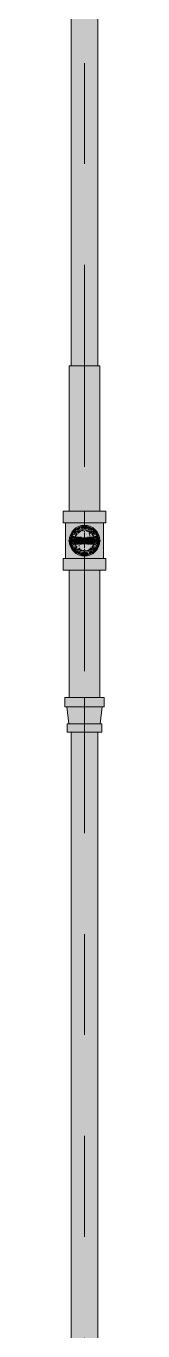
# Model space of a CAD drawing. Header units: millimetres. Extents: x -4000 to 187956, y -58990 to 162485.
# Drawn here: x 26716 to 26784, y 133207 to 135259 of the extents above; entities that cross this region are included whole.
import ezdxf

# ---------------------------------------------------------------- set-up
doc = ezdxf.new("R2010")
doc.units = ezdxf.units.MM
doc.linetypes.add('Dash 1_16_', pattern=[317.5, 158.75, -158.75])
for name, color, linetype, lineweight in [('F-SPRN', 3, 'Continuous', 9), ('P-PIPE', 3, 'Continuous', 9), ('P-PIPE-CNTR', 3, 'Continuous', 9)]:
    doc.layers.add(name, color=color, linetype=linetype, lineweight=lineweight)

# ---------------------------------------------------------------- blocks, each defined once
blk = doc.blocks.new('Sprinkler_Up - DN20-V1098-FFS - TANG 1')
at = {"layer": 'F-SPRN', "transparency": 33554534}
for points in [[(-22.2, 0), (-3.9, 0.7), (-1.7, 2.9), (-1.2, 3.5), (-0.4, 5.6), (0.6, 4), (1.2, 3.5), (1.7, 2.9), (4.6, 0), (22.2, 0), (18, 13.1), (6.9, 21.2), (-6.9, 21.2), (-18, 13.1), (-20.5, 5.2)], [(0, -21.2), (6.9, -21.2), (18, -13.1), (22.2, 0), (3.9, -0.7), (1.7, -2.9), (1.2, -3.5), (0.6, -4), (-0.6, -4), (-1.2, -3.5), (-1.7, -2.9), (-4.6, 0), (-22.2, 0), (-18, -13.1), (-6.9, -21.2)], [(0, -16.7), (4.3, -16.1), (11.8, -11.8), (16.1, -4.3), (15.3, 5.6), (11.8, 11.8), (8.3, 14.4), (0, 16.7), (-4.3, 16.1), (-11.8, 11.8), (-16.1, 4.3), (-16.1, -4.3), (-11.8, -11.8), (-8.3, -14.4)], [(0, -15.6), (7.8, -13.5), (13.5, -7.8), (15.1, -4), (14.4, 5.6), (13.5, 7.8), (7.8, 13.5), (0, 15.6), (-7.8, 13.5), (-11, 11), (-15.1, 4), (-15.1, -4), (-11, -11), (-7.8, -13.5)], [(-10.9, -5.5), (-10.9, 5.4), (-14.5, 5.4), (-14.5, -5.5)], [(-7.7, -5.5), (-7.7, 5.4), (-10.9, 5.4), (-10.9, -5.5)], [(0, -5.5), (0, 5.4), (-7.7, 5.4), (-7.7, -5.5)], [(0, 0), (5.7, 0), (2.9, 4.9), (-2.9, 4.9), (-5.7, 0)], [(2.9, -4.9), (5.7, 0), (-5.7, 0), (-2.9, -4.9)], [(0, 0), (4.6, 0), (0, 4.6), (-4.6, 0)], [(0, -4.6), (4.6, 0), (-4.6, 0)], [(0, -2.6), (1.3, 0), (-1.8, 0)], [(-1.3, 0), (1.8, 0), (0, 2.6)], [(7.7, -5.5), (7.7, 5.4), (0, 5.4), (0, -5.5)], [(10.9, -5.5), (10.9, 5.4), (7.7, 5.4), (7.7, -5.5)], [(14.5, -5.5), (14.5, 5.4), (10.9, 5.4), (10.9, -5.5)]]:
    blk.add_hatch(color=1, dxfattribs=at).paths.add_polyline_path(points)
at = {"layer": 'F-SPRN', "color": 1}
for p, q in [((-11.5, 5.4), (-14.5, 5.4)), ((-14.5, 5.4), (-11.3, 5.4)), ((-14.5, 5.4), (-14.5, 3.7)), ((-14.5, 3.3), (-14.5, 0)), ((-11.5, 5.4), (-11.5, 4)), ((-10.9, 1.9), (-10.9, 3.6)), ((-10.8, 5.4), (-8, 5.4)), ((-8.1, 5.4), (-10.8, 5.4)), ((-8.1, 5.4), (-8.1, 2.8)), ((-8.1, 2.5), (-8.1, 0.7)), ((-7.7, 4.8), (-7.7, 2.7)), ((-7.7, 4.8), (-7.7, 2.7)), ((-7.7, 2.1), (-7.7, 0.5)), ((-7.7, 2.1), (-7.7, 0.5)), ((-6.7, 5.4), (-4.7, 5.4)), ((-5.8, 3.8), (-5.8, 2.2)), ((-2.1, 0), (-2.1, 0)), ((-2.1, 0), (-2.1, -0.1)), ((-1.9, 0.9), (-1.9, 0.8)), ((-0.6, 2), (-0.6, 2)), ((-0.5, 2), (-0.6, 2)), ((0, 2.1), (-0.1, 2.1)), ((0.1, 2.1), (0, 2.1)), ((0.9, 1.9), (0.8, 1.9)), ((1, 1.8), (0.9, 1.9)), ((1.5, 1.4), (1.4, 1.5)), ((1.6, 1.4), (1.5, 1.4)), ((1.6, 1.3), (1.6, 1.4)), ((1.8, 1), (1.8, 1)), ((2.1, 0.1), (2.1, 0.2)), ((2.1, 0), (2.1, 0.1)), ((2.1, 0), (2.1, 0)), ((4.7, 5.4), (6.5, 5.4)), ((7.7, 5.4), (10.8, 5.4)), ((7.7, 5.2), (7.7, 2.7)), ((7.7, 5.2), (7.7, 2.7)), ((7.7, 2.3), (7.7, 0.5)), ((7.7, 2.3), (7.7, 0.5)), ((10.8, 5.4), (8.1, 5.4)), ((8.1, 5.4), (8.1, 2.8)), ((8.1, 2.5), (8.1, 0.4)), ((10.9, 5.4), (14.5, 5.4)), ((10.9, 3.6), (10.9, 0.2)), ((14.5, 5.4), (11.5, 5.4)), ((11.5, 5.4), (11.5, 4)), ((11.5, 3), (11.5, 0.2)), ((14.5, 5.4), (14.5, -5.5)), ((-14.5, -1.3), (-14.5, -3.7)), ((-11.1, -5.5), (-14.5, -5.5)), ((-14.5, -5.5), (-11.5, -5.5)), ((-10.9, -2.6), (-10.9, -1.3)), ((-10.8, -5.5), (-8.1, -5.5)), ((-7.8, -5.5), (-10.8, -5.5)), ((-8.1, -4.2), (-8.1, -5.5)), ((-7.7, -2.7), (-7.7, -4)), ((-7.7, -2.7), (-7.7, -4)), ((-7, -5.5), (-5.8, -5.5)), ((-4.8, -5.5), (-7, -5.5)), ((-5.8, -2.3), (-5.8, -3.8)), ((0, -2.1), (0.1, -2.1)), ((7, -5.5), (4.8, -5.5)), ((5.8, -2.2), (5.8, -3.8)), ((5.8, -5.5), (7, -5.5)), ((7.7, -0.5), (7.7, -2.3)), ((7.7, -0.5), (7.7, -2.3)), ((7.7, -2.7), (7.7, -5.4)), ((7.7, -2.7), (7.7, -5.4)), ((10.8, -5.5), (7.7, -5.5)), ((8.1, -0.4), (8.1, -2.5)), ((8.1, -2.8), (8.1, -5.5)), ((8.1, -5.5), (10.8, -5.5)), ((10.9, -0.2), (10.9, -3.6)), ((14.5, -5.5), (10.9, -5.5)), ((11.5, -0.2), (11.5, -3)), ((11.5, -4), (11.5, -5.5)), ((11.5, -5.5), (14.5, -5.5))]:
    blk.add_line(p, q, dxfattribs=at)
at = {"layer": 'F-SPRN', "color": 1, "flags": 128}
for points in [[(-2, 0.5), (-2, 0.5), (-2, 0.4), (-2.1, 0.3), (-2.1, 0.2), (-2.1, 0.1), (-2.1, 0)], [(-1.9, 0.8), (-1.9, 0.8), (-2, 0.7)], [(-2, 0.7), (-2, 0.6), (-2, 0.5)], [(-1.8, 1.1), (-1.8, 1), (-1.9, 0.9)], [(-1.7, 1.2), (-1.7, 1.1), (-1.8, 1.1)], [(-1.6, 1.3), (-1.6, 1.3), (-1.7, 1.2)], [(-1.4, 1.6), (-1.4, 1.5), (-1.5, 1.5), (-1.5, 1.4), (-1.6, 1.3)], [(-0.9, 1.9), (-0.9, 1.9), (-1, 1.8), (-1.1, 1.8), (-1.2, 1.7), (-1.2, 1.7), (-1.3, 1.6), (-1.4, 1.6)], [(-0.6, 2), (-0.7, 2), (-0.8, 1.9), (-0.9, 1.9)], [(-0.2, 2.1), (-0.3, 2.1), (-0.4, 2), (-0.5, 2)], [(-0.1, 2.1), (-0.1, 2.1), (-0.2, 2.1)], [(0.8, 1.9), (0.8, 1.9), (0.7, 2), (0.6, 2), (0.5, 2), (0.4, 2), (0.4, 2), (0.3, 2.1), (0.2, 2.1), (0.1, 2.1)], [(1.1, 1.7), (1.1, 1.8), (1, 1.8)], [(1.3, 1.7), (1.2, 1.7), (1.1, 1.7)], [(1.4, 1.5), (1.4, 1.5), (1.3, 1.6), (1.3, 1.7)], [(1.7, 1.2), (1.7, 1.2), (1.6, 1.3)], [(1.8, 1), (1.8, 1.1), (1.7, 1.2)], [(2, 0.7), (1.9, 0.7), (1.9, 0.8), (1.9, 0.9), (1.8, 1)], [(2, 0.5), (2, 0.6), (2, 0.7)], [(2.1, 0.2), (2.1, 0.2), (2.1, 0.3), (2, 0.4), (2, 0.5)], [(-2.1, -0.1), (-2.1, -0.2), (-2.1, -0.2), (-2.1, -0.3)], [(-2.1, -0.3), (-2, -0.4), (-2, -0.5), (-2, -0.6), (-2, -0.7), (-1.9, -0.7), (-1.9, -0.8), (-1.9, -0.9), (-1.8, -1), (-1.8, -1), (-1.8, -1.1), (-1.7, -1.2), (-1.7, -1.2), (-1.6, -1.3), (-1.6, -1.4), (-1.5, -1.4), (-1.4, -1.5), (-1.4, -1.5), (-1.3, -1.6), (-1.3, -1.7), (-1.2, -1.7), (-1.1, -1.7), (-1.1, -1.8), (-1, -1.8), (-0.9, -1.9), (-0.8, -1.9), (-0.8, -1.9), (-0.7, -2), (-0.6, -2), (-0.5, -2), (-0.4, -2), (-0.4, -2), (-0.3, -2.1), (-0.2, -2.1), (-0.1, -2.1), (0, -2.1)], [(0.1, -2.1), (0.1, -2.1), (0.2, -2.1), (0.3, -2.1), (0.4, -2), (0.5, -2), (0.6, -2), (0.6, -2), (0.7, -2), (0.8, -1.9), (0.9, -1.9), (0.9, -1.9), (1, -1.8), (1.1, -1.8), (1.2, -1.7), (1.2, -1.7), (1.3, -1.6), (1.4, -1.6), (1.4, -1.5), (1.5, -1.5), (1.5, -1.4), (1.6, -1.3), (1.6, -1.3), (1.7, -1.2), (1.7, -1.1), (1.8, -1.1), (1.8, -1), (1.9, -0.9), (1.9, -0.8), (1.9, -0.8), (2, -0.7), (2, -0.6), (2, -0.5), (2, -0.5), (2, -0.4), (2.1, -0.3), (2.1, -0.2), (2.1, -0.1), (2.1, 0)]]:
    blk.add_lwpolyline(points, dxfattribs=at)
at = {"layer": 'F-SPRN', "color": 1}
for radius, start, end in [(22.2, 360, 180), (21.9, 108.2621, 125.7507), (21.9, 99.348, 107.901), (21.9, 90.145, 98.8503), (21.9, 72.5583, 89.4624), (21.9, 54.2493, 71.7379), (21.9, 165.6773, 179.2615), (21.9, 144.7698, 164.2226), (21.9, 126.6942, 143.2701), (16.7, 167.6802, 180), (16.7, 167.6802, 180), (16.7, 155.3879, 164.9693), (16.7, 155.3879, 164.9693), (15.6, 166.4265, 180), (15.6, 166.4265, 180), (15.6, 158.6068, 165), (15.6, 158.6068, 165), (16.7, 136.7213, 149.931), (16.7, 136.7213, 149.931), (15.6, 150.9409, 156.3845), (15.6, 150.9409, 156.3845), (15.6, 138.4214, 150), (15.6, 138.4214, 150), (16.7, 121.4181, 130.5751), (16.7, 121.4181, 130.5751), (15.6, 120.5262, 133.2078), (15.6, 120.5262, 133.2078), (16.7, 106.5995, 120), (16.7, 106.5995, 120), (15.6, 114.4363, 119.9813), (15.6, 114.4363, 119.9813), (4.63, 155.7832, 180), (4.63, 155.7832, 180), (16.7, 96.4143, 105), (16.7, 96.4143, 105), (4.63, 109.0192, 138.2703), (4.63, 109.0192, 138.2703), (15.6, 95.5762, 100.6843), (15.6, 95.5762, 100.6843), (2.56, 109.0192, 168.8278), (2.56, 109.0192, 168.8278), (2.04, 109.0192, 180), (16.7, 83.0684, 90), (16.7, 83.0684, 90), (4.63, 17.9592, 90), (4.63, 17.9592, 90), (3.81, 57.0577, 90), (2.56, 14.5599, 90), (2.56, 14.5599, 90), (2.04, 10.4703, 90), (15.6, 75.573, 80.5892), (15.6, 75.573, 80.5892), (3.81, 16.1605, 43.8358), (15.6, 67.5614, 74.5481), (15.6, 67.5614, 74.5481), (16.7, 60, 75), (16.7, 60, 75), (15.6, 60.0187, 65.5637), (15.6, 60.0187, 65.5637), (15.6, 46.7922, 60), (15.6, 46.7922, 60), (16.7, 49.4249, 58.5819), (16.7, 49.4249, 58.5819), (15.6, 30, 41.5786), (15.6, 30, 41.5786), (16.7, 30, 43.2787), (16.7, 30, 43.2787), (21.9, 36.7299, 53.3058), (15.6, 23.6155, 29.5646), (15.6, 23.6155, 29.5646), (15.6, 15, 21.3932), (15.6, 15, 21.3932), (16.7, 15, 24.6121), (16.7, 15, 24.6121), (15.6, 360, 13.6618), (15.6, 0, 13.6618), (16.7, 360, 12.3198), (16.7, 0, 12.3198), (21.9, 15.7774, 35.2302), (21.9, 0.7385, 14.3227), (22.2, 180, 360), (21.9, 180.7385, 194.3227), (21.9, 195.1849, 215.2302), (21.9, 216.7299, 233.3058), (16.7, 180, 192.3198), (16.7, 180, 192.3198), (16.7, 195.0307, 204.6121), (16.7, 195.0307, 204.6121), (15.6, 181.9082, 193.6618), (15.6, 181.9082, 193.6618), (15.6, 197.3339, 209.5646), (15.6, 197.3339, 209.5646), (16.7, 210.069, 223.2787), (16.7, 210.069, 223.2787), (15.6, 212.5472, 221.5786), (15.6, 212.5472, 221.5786), (21.9, 234.2493, 251.7379), (16.7, 229.4249, 238.5819), (16.7, 229.4249, 238.5819), (15.6, 233.795, 240), (15.6, 233.795, 240), (16.7, 240, 255), (16.7, 240, 255), (15.6, 240.0187, 254.5481), (15.6, 240.0187, 254.5481), (4.63, 197.9592, 0), (4.63, 197.9592, 360), (15.6, 255, 267.64), (15.6, 255, 267.64), (3.81, 196.1605, 360), (2.56, 191.1677, 0), (2.56, 191.1677, 360), (2.04, 190.4703, 0), (16.7, 263.0684, 270), (16.7, 263.0684, 270), (15.6, 275.5762, 280.6843), (15.6, 275.5762, 280.6843), (16.7, 276.4143, 285), (16.7, 276.4143, 285), (16.7, 286.5995, 300), (16.7, 286.5995, 300), (15.6, 294.4363, 299.9813), (15.6, 294.4363, 299.9813), (21.9, 288.2621, 305.7507), (15.6, 300, 313.2078), (15.6, 300, 313.2078), (16.7, 301.4181, 310.5751), (16.7, 301.4181, 310.5751), (15.6, 318.4214, 330), (15.6, 318.4214, 330), (16.7, 316.7213, 330), (16.7, 316.7213, 330), (21.9, 306.6942, 323.2701), (15.6, 330.4354, 345), (15.6, 330.4354, 336.3845), (15.6, 339.6139, 345), (15.6, 346.3382, 360), (15.6, 346.3382, 360), (16.7, 335.3879, 345), (16.7, 335.3879, 345), (16.7, 347.6802, 360), (16.7, 347.6802, 360), (21.9, 324.7698, 344.8151), (21.9, 345.6773, 359.2615), (21.9, 252.5583, 269.4624), (21.9, 270.145, 278.8503), (21.9, 279.348, 287.901)]:
    blk.add_arc((0, 0), radius, start, end, dxfattribs=at)
blk = doc.blocks.new('Steel_Transition_Threaded_HoaPhat - Standard-V1104-FFS - TANG 1')
at = {"layer": 'P-PIPE', "lineweight": 13, "transparency": 33554534}
h = blk.add_hatch(color=1, dxfattribs=at)
h.paths.add_polyline_path([(26750, 134427.6), (26755.8, 134428.4), (26761.3, 134430.6), (26765.9, 134434.2), (26769.5, 134438.8), (26771.7, 134444.3), (26772.5, 134450.1), (26771.7, 134455.9), (26769.5, 134461.3), (26765.9, 134466), (26761.3, 134469.6), (26755.8, 134471.8), (26750, 134472.6), (26744.2, 134471.8), (26738.8, 134469.6), (26734.1, 134466), (26730.5, 134461.3), (26728.2, 134455.7), (26727.5, 134450.1), (26728.3, 134444.3), (26730.5, 134438.8), (26734.1, 134434.2), (26738.8, 134430.6), (26744.2, 134428.4)])
h.paths.add_polyline_path([(26750, 134430), (26744.8, 134430.7), (26740, 134432.7), (26735.8, 134435.9), (26732.6, 134440), (26730.6, 134444.9), (26729.9, 134450.1), (26730.8, 134455.7), (26732.6, 134460.1), (26735.8, 134464.3), (26740, 134467.5), (26744.8, 134469.5), (26750, 134470.2), (26755.2, 134469.5), (26760.1, 134467.5), (26764.2, 134464.3), (26767.4, 134460.1), (26769.4, 134455.3), (26770.1, 134450.1), (26769.4, 134444.9), (26767.4, 134440), (26764.2, 134435.9), (26760.1, 134432.7), (26755.2, 134430.7)])
for points in [[(26750, 134430), (26750, 134433.7), (26741.8, 134435.9), (26735.8, 134441.9), (26733.6, 134450.1), (26735.8, 134458.3), (26741.8, 134464.3), (26750, 134466.5), (26750, 134470.2), (26744.8, 134469.5), (26740, 134467.5), (26735.8, 134464.3), (26732.6, 134460.1), (26730.6, 134455.3), (26729.9, 134450.1), (26730.6, 134444.9), (26732.6, 134440), (26735.8, 134435.9), (26740, 134432.7), (26744.8, 134430.7)], [(26750, 134430), (26755.2, 134430.7), (26760.1, 134432.7), (26764.2, 134435.9), (26767.4, 134440), (26769.4, 134444.9), (26770.1, 134450.1), (26769.2, 134455.7), (26767.4, 134460.1), (26764.2, 134464.3), (26760.1, 134467.5), (26755.2, 134469.5), (26750, 134470.2), (26750, 134466.5), (26758.2, 134464.3), (26764.2, 134458.3), (26766.4, 134450.1), (26764.2, 134441.9), (26758.2, 134435.9), (26750, 134433.7)], [(26750, 134431.6), (26754.8, 134432.2), (26759.3, 134434.1), (26763.1, 134437), (26766, 134440.8), (26767.9, 134445.3), (26768.5, 134450.1), (26767.5, 134455.7), (26766, 134459.3), (26763.1, 134463.2), (26759.3, 134466.1), (26754.8, 134468), (26750, 134468.6), (26745.2, 134468), (26740.8, 134466.1), (26736.9, 134463.2), (26732.5, 134455.7), (26732.1, 134454.9), (26731.5, 134450.1), (26732.1, 134445.3), (26734, 134440.8), (26736.9, 134437), (26740.8, 134434.1), (26745.2, 134432.2)]]:
    blk.add_hatch(color=1, dxfattribs=at).paths.add_polyline_path(points)
at = {"layer": 'P-PIPE', "color": 20, "lineweight": 13}
for radius, start, end in [(22.5, 90, 270), (22.5, 90, 165), (20.1, 109.6859, 125.0043), (20.1, 100.9975, 105), (20.1, 90.5246, 98.5089), (22.5, 15, 90), (22.5, 270, 90), (20.1, 75.0607, 87.9279), (20.1, 54.9957, 75), (22.5, 165.4667, 270), (22.5, 165, 165.4667), (20.1, 166.0499, 193.9501), (20.1, 163.6386, 165), (20.1, 150, 162.7449), (18.5, 166.5939, 193.4061), (18.5, 166.5939, 193.4061), (18.5, 157.6232, 165), (18.5, 162.1287, 165), (18.5, 157.6232, 162.1287), (20.1, 128.8856, 148.1553), (16.4, 168.5467, 178.9063), (16.4, 184.8393, 191.4533), (18.5, 136.4297, 150), (18.5, 136.4297, 150), (16.4, 143.5463, 150), (18.5, 123.4976, 133.2041), (18.5, 123.4976, 133.2041), (16.4, 121.0738, 128.0319), (18.5, 106.819, 120), (18.5, 106.819, 120), (16.4, 115.1607, 120), (16.4, 107.4657, 111.9681), (18.5, 91.4353, 103.2046), (18.5, 91.4353, 103.2046), (16.4, 96.2132, 104.6042), (18.5, 78.0986, 90), (18.5, 78.0986, 90), (22.5, 270, 14.5333), (18.5, 60, 75), (18.5, 60, 75), (16.4, 66.9681, 72.9388), (16.4, 50.4733, 56.6389), (18.5, 46.7959, 56.5024), (18.5, 46.7959, 56.5024), (20.1, 31.8447, 51.1144), (16.4, 30, 38.0319), (18.5, 30, 43.5703), (18.5, 30, 43.5703), (16.4, 353.5463, 8.0319), (18.5, 17.8713, 22.3768), (18.5, 15, 22.3768), (20.1, 17.2551, 30), (18.5, 15, 17.8713), (18.5, 346.5939, 13.4061), (18.5, 346.5939, 13.4061), (20.1, 15, 16.3614), (20.1, 346.0499, 13.9501), (22.5, 14.5333, 15), (20.1, 197.2551, 210), (18.5, 195, 202.3768), (18.5, 195, 202.3768), (20.1, 211.8447, 231.1144), (18.5, 210, 223.5703), (18.5, 210, 223.5703), (16.4, 210.6635, 216.4537), (18.5, 226.7959, 236.5024), (18.5, 226.7959, 236.5024), (20.1, 234.9957, 255), (16.4, 230.4733, 236.6389), (18.5, 240, 255), (18.5, 240, 255), (16.4, 240, 246.5955), (16.4, 250.3629, 255), (20.1, 255.0607, 267.9279), (18.5, 258.0986, 270), (18.5, 258.0986, 270), (16.4, 264.1652, 268.506), (20.1, 270.5246, 278.5089), (18.5, 271.4353, 283.2046), (18.5, 271.4353, 283.2046), (16.4, 276.2132, 283.9063), (20.1, 280.9975, 285), (16.4, 287.4657, 291.9681), (18.5, 286.819, 300), (18.5, 286.819, 300), (16.4, 293.4045, 300), (20.1, 289.6859, 305.0043), (18.5, 303.4976, 313.2041), (18.5, 303.4976, 313.2041), (20.1, 308.8856, 328.1553), (18.5, 316.4297, 330), (18.5, 316.4297, 330), (16.4, 338.0319, 342.8691), (18.5, 337.6232, 345), (18.5, 337.6232, 345), (20.1, 330, 342.7449)]:
    blk.add_arc((26750, 134450.1), radius, start, end, dxfattribs=at)

msp = doc.modelspace()

# ---------------------------------------------------------------- hatches: boundary and pattern name
at = {"layer": 'P-PIPE', "transparency": 33554534}
for points in [[(26750, 134725.1), (26750, 136406.5), (26728.9, 136406.5), (26729.6, 134725.1), (26744.5, 134725.1)], [(26750, 134725.1), (26771.1, 134725.1), (26770.4, 136406.5), (26750, 136406.5), (26750, 135076.2)], [(26750, 134433.4), (26758.4, 134435.6), (26761.8, 134438.3), (26766.1, 134445.8), (26766.1, 134454.4), (26761.8, 134461.9), (26758.4, 134464.6), (26750, 134466.8), (26745.7, 134466.2), (26738.2, 134461.9), (26733.9, 134454.4), (26733.9, 134445.8), (26738.2, 134438.3), (26741.7, 134435.6)]]:
    msp.add_hatch(color=1, dxfattribs=at).paths.add_polyline_path(points)
at = {"layer": 'P-PIPE', "lineweight": 5, "transparency": 33554534}
for points in [[(26726.7, 134496.4), (26750, 134496.4), (26750, 134725.1), (26725.9, 134725.1), (26725.9, 134496.4)], [(26767.1, 134496.4), (26774.1, 134496.4), (26773.3, 134725.1), (26750, 134725.1), (26750, 134496.4), (26762.1, 134496.4)], [(26750, 134478), (26750, 134496.4), (26716.2, 134496.4), (26717.4, 134478), (26741.3, 134478)], [(26750, 134478), (26783.8, 134478), (26782.6, 134496.4), (26750, 134496.4), (26750, 134492.2)], [(26731.9, 134422.3), (26750, 134422.3), (26750, 134428.9), (26742.6, 134430.3), (26736.3, 134434), (26731.7, 134439.4), (26729.2, 134446.3), (26729.9, 134455.7), (26731.7, 134460.8), (26736.3, 134466.2), (26742.6, 134469.9), (26750, 134471.2), (26750, 134478), (26720, 134478), (26721, 134422.3), (26728.8, 134422.3)], [(26750, 134426), (26756.2, 134426.8), (26762.1, 134429.2), (26767.1, 134433), (26770.9, 134438), (26773.3, 134443.8), (26774.1, 134450.5), (26773.3, 134456.3), (26770.9, 134462.1), (26767.1, 134467.1), (26762.1, 134471), (26756.2, 134473.4), (26750, 134474.2), (26743.8, 134473.4), (26737.9, 134471), (26733, 134467.1), (26729.1, 134462.1), (26726.6, 134455.7), (26725.9, 134450.1), (26726.7, 134443.8), (26729.1, 134438), (26733, 134433), (26737.9, 134429.2), (26743.8, 134426.8)], [(26768.1, 134422.3), (26780, 134422.3), (26779, 134478), (26750, 134478), (26750, 134471.2), (26757.5, 134469.9), (26763.7, 134466.2), (26768.3, 134460.8), (26770.8, 134453.9), (26770.8, 134446.3), (26768.3, 134439.4), (26763.7, 134434), (26757.5, 134430.3), (26750, 134428.9), (26750, 134422.3), (26765, 134422.3)], [(26741.7, 134435.6), (26742.8, 134437.6), (26741.7, 134441.7), (26742.8, 134445.9), (26745.8, 134449), (26757.2, 134454.3), (26758.4, 134458.4), (26757.2, 134462.6), (26755.9, 134464.3), (26750, 134466.8), (26741.7, 134464.6), (26735.5, 134458.4), (26733.3, 134450.1), (26735.5, 134441.7), (26738.2, 134438.3)], [(26741.3, 134403.8), (26750, 134403.8), (26750, 134422.3), (26716.2, 134422.3), (26717.4, 134403.8), (26733.1, 134403.8)], [(26783.8, 134403.8), (26782.6, 134422.3), (26750, 134422.3), (26750, 134403.8), (26782.6, 134403.8)], [(26743.8, 134203.5), (26750, 134203.5), (26750, 134403.8), (26725.9, 134403.8), (26726.7, 134203.5), (26737.9, 134203.5)], [(26756.2, 134203.5), (26774.1, 134203.5), (26773.3, 134403.8), (26750, 134403.8), (26750, 134203.5)], [(26750, 134188.6), (26780.8, 134188.6), (26779.8, 134203.5), (26719.2, 134203.5), (26720.3, 134188.6), (26742, 134188.6)], [(26750, 134162.2), (26774.8, 134162.2), (26777.1, 134188.6), (26721.9, 134188.6), (26726.1, 134162.2), (26743.6, 134162.2)], [(26777.4, 134148.9), (26776.4, 134162.2), (26722.7, 134162.2), (26723.6, 134148.9), (26776.4, 134148.9)], [(26735.1, 131494.3), (26750, 131494.3), (26750, 134148.9), (26728.9, 134148.9), (26729.6, 131494.3), (26731.7, 131494.3)], [(26750, 131494.3), (26771.1, 131494.3), (26770.4, 134148.9), (26750, 134148.9), (26750, 131499.1)]]:
    msp.add_hatch(color=1, dxfattribs=at).paths.add_polyline_path(points)

# ---------------------------------------------------------------- linework, layer by layer
at = {"layer": 'P-PIPE', "color": 20, "lineweight": 13}
for p, q in [((26728.9, 136406.5), (26728.9, 134725.1)), ((26771.1, 134725.1), (26771.1, 136406.5)), ((26725.9, 134725.1), (26725.9, 134496.4)), ((26774.1, 134725.1), (26725.9, 134725.1)), ((26774.1, 134496.4), (26774.1, 134725.1)), ((26716.2, 134496.4), (26716.2, 134478)), ((26725.8, 134496.4), (26716.2, 134496.4)), ((26750, 134496.4), (26716.2, 134496.4)), ((26725.9, 134496.4), (26732.9, 134496.4)), ((26732.9, 134496.4), (26726.6, 134496.4)), ((26750, 134496.4), (26733.1, 134496.4)), ((26733.1, 134496.4), (26766.9, 134496.4)), ((26766.9, 134496.4), (26750, 134496.4)), ((26783.8, 134496.4), (26750, 134496.4)), ((26773.4, 134496.4), (26767.1, 134496.4)), ((26767.1, 134496.4), (26774.1, 134496.4)), ((26783.8, 134496.4), (26774.2, 134496.4)), ((26783.8, 134478), (26783.8, 134496.4)), ((26716.2, 134478), (26719.8, 134478)), ((26716.2, 134478), (26750, 134478)), ((26720, 134478), (26720, 134422.3)), ((26741.2, 134478), (26720, 134478)), ((26741.2, 134478), (26720, 134478)), ((26721, 134478), (26741.3, 134478)), ((26742.2, 134478), (26750, 134478)), ((26750, 134478), (26742.2, 134478)), ((26750, 134478), (26742.2, 134478)), ((26750, 134478), (26757.8, 134478)), ((26750, 134478), (26783.8, 134478)), ((26757.8, 134478), (26750, 134478)), ((26757.8, 134478), (26750, 134478)), ((26758.7, 134478), (26779, 134478)), ((26774.1, 134478), (26758.8, 134478)), ((26774.1, 134478), (26758.8, 134478)), ((26780, 134478), (26774.3, 134478)), ((26780, 134478), (26774.3, 134478)), ((26780, 134422.3), (26780, 134478)), ((26780.2, 134478), (26783.8, 134478)), ((26716.2, 134422.3), (26716.2, 134403.8)), ((26719.8, 134422.3), (26716.2, 134422.3)), ((26750, 134422.3), (26716.2, 134422.3)), ((26720, 134422.3), (26741.2, 134422.3)), ((26720, 134422.3), (26741.2, 134422.3)), ((26741.3, 134422.3), (26721, 134422.3)), ((26750, 134422.3), (26742.2, 134422.3)), ((26742.2, 134422.3), (26750, 134422.3)), ((26742.2, 134422.3), (26750, 134422.3)), ((26757.8, 134422.3), (26750, 134422.3)), ((26783.8, 134422.3), (26750, 134422.3)), ((26750, 134422.3), (26757.8, 134422.3)), ((26750, 134422.3), (26757.8, 134422.3)), ((26779, 134422.3), (26758.7, 134422.3)), ((26758.8, 134422.3), (26774.1, 134422.3)), ((26758.8, 134422.3), (26774.1, 134422.3)), ((26774.3, 134422.3), (26780, 134422.3)), ((26774.3, 134422.3), (26780, 134422.3)), ((26783.8, 134422.3), (26780.2, 134422.3)), ((26783.8, 134403.8), (26783.8, 134422.3)), ((26716.2, 134403.8), (26725.8, 134403.8)), ((26716.2, 134403.8), (26750, 134403.8)), ((26725.9, 134403.8), (26725.9, 134203.5)), ((26732.9, 134403.8), (26725.9, 134403.8)), ((26726.6, 134403.8), (26732.9, 134403.8)), ((26733.1, 134403.8), (26750, 134403.8)), ((26766.9, 134403.8), (26733.1, 134403.8)), ((26750, 134403.8), (26766.9, 134403.8)), ((26750, 134403.8), (26783.8, 134403.8)), ((26767.1, 134403.8), (26773.4, 134403.8)), ((26774.1, 134403.8), (26767.1, 134403.8)), ((26773.9, 134403.8), (26774.1, 134403.8)), ((26774.1, 134203.5), (26774.1, 134403.8)), ((26774.2, 134403.8), (26783.8, 134403.8)), ((26719.2, 134203.5), (26719.2, 134188.6)), ((26780.8, 134203.5), (26719.2, 134203.5)), ((26725.7, 134203.5), (26719.2, 134203.5)), ((26725.9, 134203.5), (26728, 134203.5)), ((26728.2, 134203.5), (26726.5, 134203.5)), ((26771, 134203.5), (26729, 134203.5)), ((26729.1, 134203.5), (26770.9, 134203.5)), ((26773.5, 134203.5), (26771.8, 134203.5)), ((26772, 134203.5), (26774.1, 134203.5)), ((26780.8, 134203.5), (26774.3, 134203.5)), ((26780.8, 134188.6), (26780.8, 134203.5)), ((26719.2, 134188.6), (26721.7, 134188.6)), ((26719.2, 134188.6), (26780.8, 134188.6)), ((26721.9, 134188.6), (26725.2, 134162.2)), ((26723.3, 134188.6), (26742, 134188.6)), ((26742.7, 134188.6), (26757.3, 134188.6)), ((26758, 134188.6), (26776.7, 134188.6)), ((26774.8, 134162.2), (26778.1, 134188.6)), ((26778.3, 134188.6), (26780.8, 134188.6)), ((26722.7, 134162.2), (26722.7, 134148.9)), ((26777.4, 134162.2), (26722.7, 134162.2)), ((26725, 134162.2), (26722.7, 134162.2)), ((26742.9, 134162.2), (26726.3, 134162.2)), ((26756.4, 134162.2), (26743.6, 134162.2)), ((26773.7, 134162.2), (26757.1, 134162.2)), ((26777.4, 134162.2), (26775, 134162.2)), ((26777.4, 134148.9), (26777.4, 134162.2)), ((26722.7, 134148.9), (26728.7, 134148.9)), ((26722.7, 134148.9), (26777.4, 134148.9)), ((26728.9, 134148.9), (26728.9, 131494.3)), ((26729.6, 134148.9), (26728.9, 134148.9)), ((26768.3, 134148.9), (26731.7, 134148.9)), ((26731.7, 134148.9), (26768.4, 134148.9)), ((26771.1, 134148.9), (26770.4, 134148.9)), ((26771.1, 131494.3), (26771.1, 134148.9)), ((26771.3, 134148.9), (26777.4, 134148.9))]:
    msp.add_line(p, q, dxfattribs=at)
for radius, start, end in [(24.1, 90, 270), (24.1, 90, 270), (21.1, 108.8679, 120), (21.1, 99.731, 105), (21.1, 90, 98.0211), (24.1, 0.9575, 90), (24.1, 270, 90), (21.1, 75, 87.7707), (21.1, 62.2293, 68.0211), (21.1, 165.7378, 177.9758), (21.1, 183.5565, 194.2622), (21.1, 158.0211, 164.505), (21.1, 164.505, 165), (21.1, 151.0876, 154.6013), (21.1, 137.2293, 141.8404), (21.1, 128.0211, 135), (21.1, 120, 125.8689), (24.1, 270, 359.0425), (21.1, 54.1311, 60), (21.1, 38.1596, 51.9789), (21.1, 25.3987, 30), (21.1, 15.495, 21.9789), (21.1, 15, 15.495), (21.1, 345.7378, 357.9758), (21.1, 2.0242, 12.7707), (24.1, 359.0425, 0.9575), (21.1, 195, 203.0211), (21.1, 205.3987, 210), (21.1, 219.3488, 233.0211), (21.1, 234.4236, 245.5764), (21.1, 246.9789, 251.1321), (21.1, 255, 270), (21.1, 270, 276.9789), (21.1, 279.731, 285), (21.1, 291.9789, 305.8689), (21.1, 315, 320.0725), (21.1, 321.9789, 326.1637), (21.1, 330, 334.6013), (21.1, 336.9789, 345)]:
    msp.add_arc((26750, 134450.1), radius, start, end, dxfattribs=at)
at = {"layer": 'P-PIPE', "color": 1}
for centre, radius, start, end in [((26750, 134450.1), 16.7, 170.1108, 177.203), ((26750, 134450.1), 16.7, 182.797, 189.8892), ((26750, 134450.1), 16.7, 157.579, 164.2722), ((26750, 134441.7), 8.35, 115.6806, 125.5287), ((26750, 134441.7), 8.35, 100.6842, 114.0387), ((26750, 134441.7), 8.35, 90, 100.6842), ((26750, 134458.4), 8.35, 270, 280.6842), ((26750, 134458.4), 8.35, 69.0027, 79.2369), ((26750, 134458.4), 8.35, 316.3183, 330), ((26750, 134458.4), 8.35, 20.1285, 29.0413), ((26750, 134458.4), 8.35, 8.0385, 17.9918), ((26750, 134458.4), 8.35, 352.2824, 1.6717), ((26750, 134450.1), 16.7, 46.0317, 57.203), ((26750, 134450.1), 16.7, 39.3092, 45.2846), ((26750, 134450.1), 16.7, 32.3031, 39.2955), ((26750, 134450.1), 16.7, 23.4069, 31.0974), ((26750, 134450.1), 16.7, 16.9375, 22.421), ((26750, 134450.1), 16.7, 4.3093, 9.8892), ((26750, 134450.1), 16.7, 190.2154, 195.2487), ((26750, 134450.1), 16.7, 231.8726, 237.203), ((26750, 134441.7), 8.35, 172.0327, 181.5407), ((26750, 134441.7), 8.35, 199.9004, 209.0413), ((26750, 134441.7), 8.35, 131.0366, 150), ((26750, 134441.7), 8.35, 226.6998, 237.8461), ((26750, 134441.7), 8.35, 249.0027, 259.2369), ((26750, 134450.1), 16.7, 264.6626, 273.5288), ((26750, 134450.1), 16.7, 308.1274, 313.9683), ((26750, 134450.1), 16.7, 314.7154, 320.6908), ((26750, 134450.1), 16.7, 328.9026, 336.686), ((26750, 134450.1), 16.7, 337.2636, 343.0625)]:
    msp.add_arc(centre, radius, start, end, dxfattribs=at)
at = {"layer": 'P-PIPE-CNTR', "color": 1, "linetype": 'Dash 1_16_'}
for p, q in [((26750, 134725.1), (26750, 136406.5)), ((26750, 134725.1), (26750, 136406.5)), ((26750, 134725.1), (26750, 134496.4)), ((26750, 134725.1), (26750, 134496.4)), ((26750, 134472.6), (26750, 134475.1)), ((26750, 134471.2), (26750, 134472.6)), ((26750, 134468.6), (26750, 134470.2)), ((26725, 134450.1), (26727.5, 134450.1)), ((26727.8, 134450.1), (26731.5, 134450.1)), ((26731.5, 134450.1), (26733.3, 134450.1)), ((26736.9, 134450.1), (26740.4, 134450.1)), ((26740.4, 134450.1), (26742.3, 134450.1)), ((26745.4, 134450.1), (26747.6, 134450.1)), ((26748.7, 134450.1), (26750, 134450.1)), ((26750, 134463.6), (26750, 134465.2)), ((26750, 134459.8), (26750, 134462.6)), ((26750, 134455.7), (26750, 134459.1)), ((26750, 134452.6), (26750, 134454.3)), ((26750, 134450.1), (26750, 134452.1)), ((26750, 134448), (26750, 134450.1)), ((26750, 134450.1), (26751.3, 134450.1)), ((26751.8, 134450.1), (26754.6, 134450.1)), ((26755.7, 134450.1), (26763.5, 134450.1)), ((26766.4, 134450.1), (26768.5, 134450.1)), ((26768.5, 134450.1), (26772.2, 134450.1)), ((26772.5, 134450.1), (26775, 134450.1)), ((26750, 134445.9), (26750, 134447.5)), ((26750, 134441.1), (26750, 134444.6)), ((26750, 134438.1), (26750, 134440.4)), ((26750, 134435), (26750, 134436.5)), ((26750, 134432.2), (26750, 134433.4)), ((26750, 134430), (26750, 134431.6)), ((26750, 134427.6), (26750, 134428.9)), ((26750, 134425.1), (26750, 134427.6)), ((26750, 134403.8), (26750, 134203.5)), ((26750, 134403.8), (26750, 134203.5)), ((26750, 134148.9), (26750, 131494.3)), ((26750, 134148.9), (26750, 131494.3))]:
    msp.add_line(p, q, dxfattribs=at)
at = {"layer": 'P-PIPE-CNTR', "color": 20, "lineweight": 13}
for p, q in [((26750, 134474.2), (26750, 134496.4)), ((26750, 134471.2), (26750, 134472.6)), ((26750, 134468.6), (26750, 134470.2)), ((26750, 134463.6), (26750, 134465.2)), ((26750, 134459.8), (26750, 134462.6)), ((26750, 134455.7), (26750, 134459.1)), ((26750, 134452.6), (26750, 134454.3)), ((26750, 134450.1), (26750, 134452.1)), ((26750, 134448), (26750, 134450.1)), ((26750, 134446.1), (26750, 134447.5)), ((26750, 134441.1), (26750, 134444.6)), ((26750, 134438.1), (26750, 134440.1)), ((26750, 134435.3), (26750, 134436.5)), ((26750, 134430), (26750, 134431.6)), ((26750, 134427.6), (26750, 134428.9)), ((26750, 134426), (26750, 134427.6)), ((26750, 134403.8), (26750, 134426)), ((26750, 134203.5), (26750, 134148.9))]:
    msp.add_line(p, q, dxfattribs=at)

# ---------------------------------------------------------------- block references
at = {"layer": 'F-SPRN', "color": 1}
msp.add_blockref('Sprinkler_Up - DN20-V1098-FFS - TANG 1', (26750, 134450.1), dxfattribs=at)
at = {"layer": 'P-PIPE', "color": 20, "lineweight": 13}
msp.add_blockref('Steel_Transition_Threaded_HoaPhat - Standard-V1104-FFS - TANG 1', (0, 0), dxfattribs=at)

doc.saveas('drawing.dxf')
